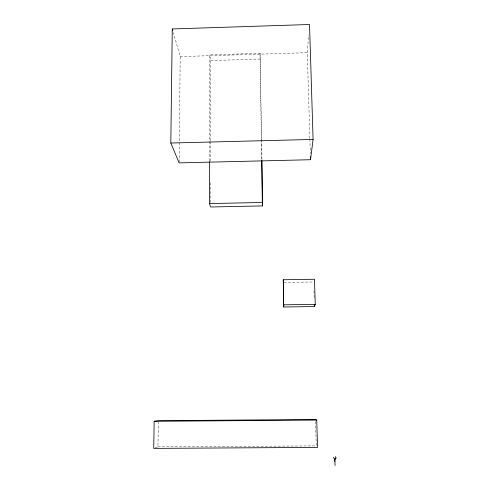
<?xml version="1.0" encoding="UTF-8"?>
<svg xmlns="http://www.w3.org/2000/svg" width="490" height="490" viewBox="0 0 490 490"><rect width="100%" height="100%" fill="white"/><g stroke="black" fill="none" stroke-linecap="round" stroke-linejoin="round"><path stroke-width="0.37" stroke-dasharray="2.45 1.84" d="M209.493 160.879L209.591 54.862L260.074 53.306L261.611 139.35M210.657 202.419L210.669 181.061M210.675 161.228L210.688 141.402M210.688 140.636L210.731 60.546L209.591 54.862M179.132 162.104L180.21 56.589L173.319 32.591M155.134 447.854L157.952 446.831L158.331 422.172M309.858 138.315L307.285 52.687L308.682 35.164M180.21 56.589L307.285 52.687M210.731 60.546L260.398 59.039M283.967 282.454L313.716 281.971M157.952 446.831L316.264 445.888L315.493 419.477M309.882 139.08L310.317 153.603M313.986 290.901L314.206 298.349M261.623 140.115L261.923 160.003M260.074 53.306L261.678 159.63"/><path stroke-width="0.73" d="M261.936 160.769L262.622 205.898L210.651 206.994L209.457 203.589L209.493 161.639M170.814 143.025L172.278 28.959L309.527 24.5L313.086 139.436L310.501 159.722L179.126 162.87L170.814 143.025L313.086 139.436M154.172 421.302L153.725 448.368L317.551 447.407L316.742 420.071L315.493 419.477L158.356 420.677L154.172 421.302L316.742 420.071M283.287 279.759L283.716 306.991L314.451 306.538L315.248 304.351L314.488 279.245L283.287 279.759L283.716 306.991M335.417 456.509L334.866 459.841L335.062 465.5M336.275 457.715L334.866 459.841L333.451 457.348M209.457 203.589L262.322 202.462L262.622 205.898M283.814 304.823L315.248 304.351M172.278 28.959L172.694 30.411M334.492 459.369L334.921 461.5M310.409 156.665L310.501 159.722M314.409 305.05L314.451 306.538M261.691 160.395L262.322 202.462"/></g></svg>
